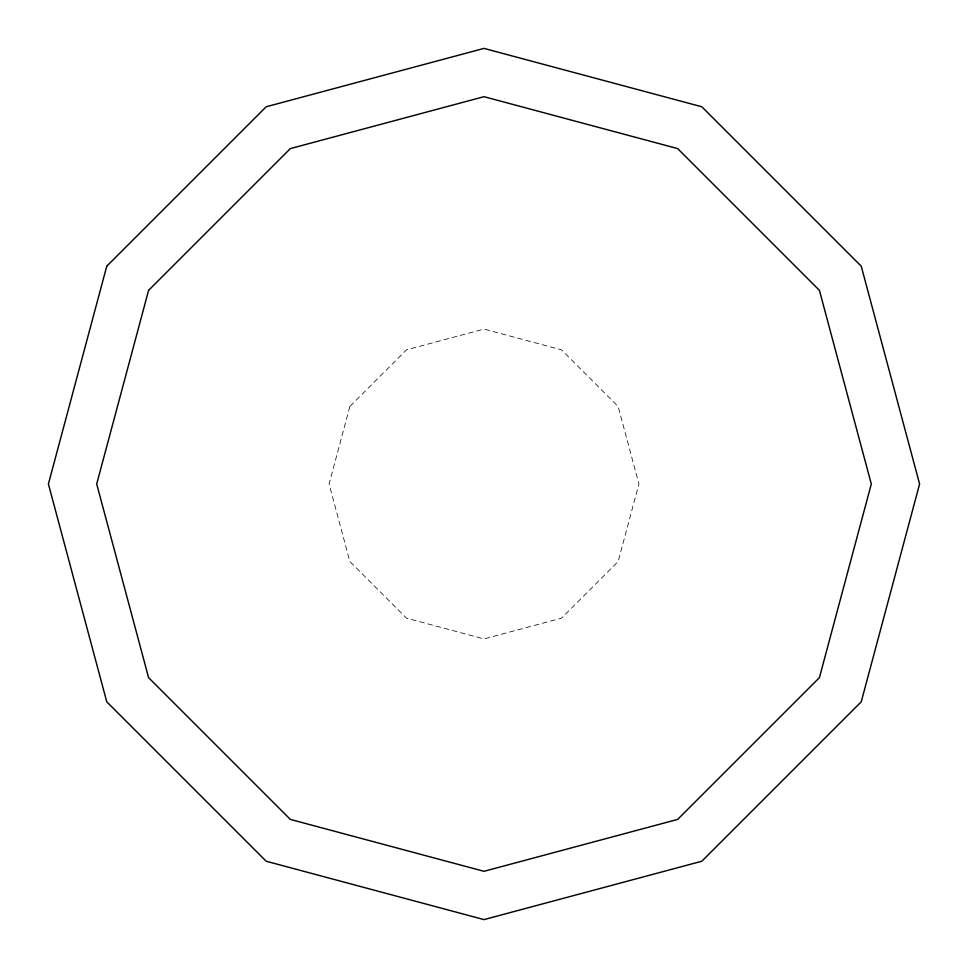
<?xml version="1.0" encoding="UTF-8"?>
<svg xmlns="http://www.w3.org/2000/svg" width="968" height="968" viewBox="0 0 968 968"><rect width="100%" height="100%" fill="white"/><g stroke="black" fill="none" stroke-linecap="round" stroke-linejoin="round"><path stroke-width="0.73" stroke-dasharray="4.84 3.63" d="M349.835 406.536L329.084 484L349.835 561.464L406.536 618.165L484 638.916L561.464 618.165L618.165 561.464L638.916 484L618.165 406.536L561.464 349.835L484 329.084L406.536 349.835L349.835 406.536"/><path stroke-width="1.45" d="M106.758 266.2L48.4 484L106.758 701.8L266.2 861.242L484 919.6L701.8 861.242L861.242 701.8L919.6 484L861.242 266.2L701.8 106.758L484 48.4L266.2 106.758L106.758 266.2M148.588 290.352L96.691 484L148.588 677.648L290.352 819.412L484 871.309L677.648 819.412L819.412 677.648L871.309 484L819.412 290.352L677.648 148.588L484 96.691L290.352 148.588L148.588 290.352"/></g></svg>
